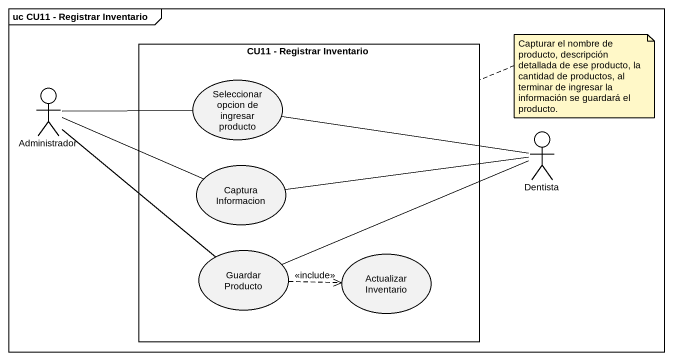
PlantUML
@startuml
mainframe uc CU11 - Registrar Inventario
rectangle "CU11 - Registrar Inventario" as CU11_Registrar_Inventario {
  usecase "Seleccionar opcion de ingresar producto" as Seleccionar_opcion_de
  usecase "Captura Informacion" as Captura_Informacion
  usecase "Guardar Producto" as Guardar_Producto
  usecase "Actualizar Inventario" as Actualizar_Inventario
}
actor Administrador
actor Dentista
Administrador -right- Seleccionar_opcion_de
Administrador -right- Captura_Informacion
Administrador -- Guardar_Producto
Dentista -left- Seleccionar_opcion_de
Dentista -left- Captura_Informacion
Dentista -left- Guardar_Producto
Guardar_Producto .right.> Actualizar_Inventario : <<include>>
note right of CU11_Registrar_Inventario : Capturar el nombre de producto, descripción detallada de ese producto, la cantidad de productos, al terminar de ingresar la información se guardará el producto.
@enduml
